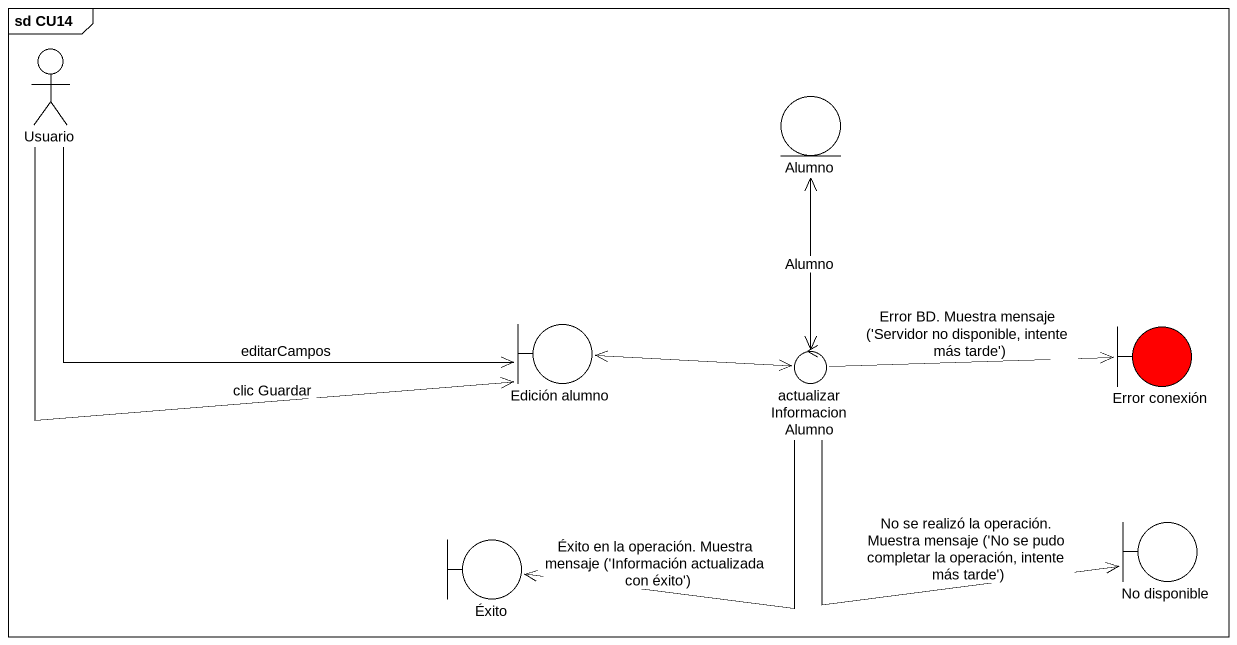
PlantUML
@startuml
mainframe sd CU14
actor Usuario
entity Alumno
boundary "Edición alumno" as Edición_alumno
boundary "Error conexión" as Error_conexión #FF0000
control actualizarInformacionAlumno
boundary Éxito
boundary "No disponible" as No_disponible
Usuario -right-> Edición_alumno : editarCampos
Usuario -right-> Edición_alumno : clic Guardar
Edición_alumno <-right-> actualizarInformacionAlumno
actualizarInformacionAlumno <-up-> Alumno : Alumno
actualizarInformacionAlumno -right-> Error_conexión : Error BD. Muestra mensaje ('Servidor no disponible, intente más tarde')
actualizarInformacionAlumno --> Éxito : Éxito en la operación. Muestra mensaje ('Información actualizada con éxito')
actualizarInformacionAlumno -right-> No_disponible : No se realizó la operación. Muestra mensaje ('No se pudo completar la operación, intente más tarde')
@enduml
